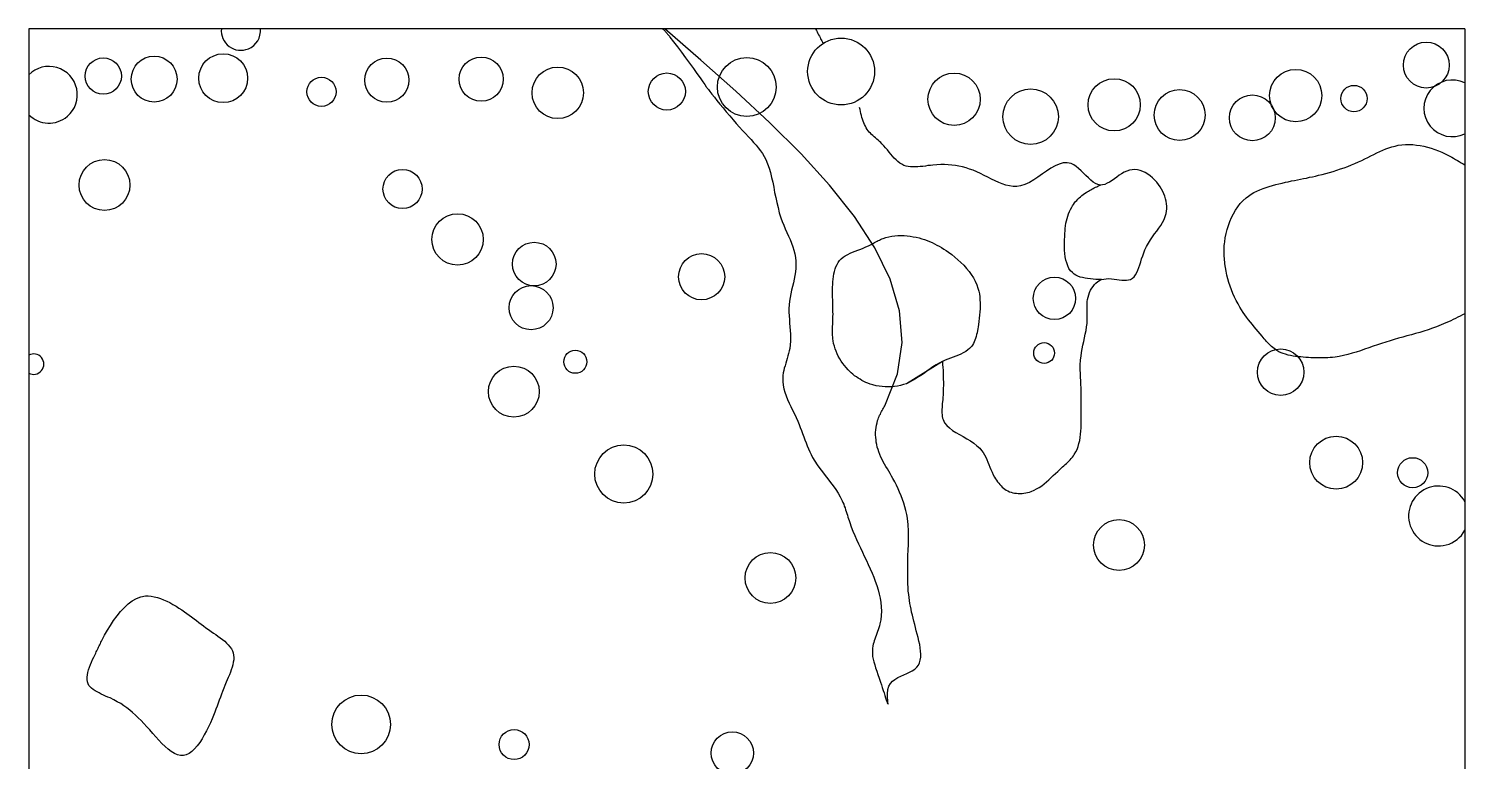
# Model space of a CAD drawing. Extents: x 6.066 to 7.049, y 8.53 to 9.514.
# Drawn here: x 6.066 to 7.049, y 9.013 to 9.514 of the extents above; entities that cross this region are included whole.
import ezdxf

# ---------------------------------------------------------------- set-up
doc = ezdxf.new("R2010")
doc.units = 0
for name, color, linetype in [('LAYER1', 7, 'CONTINUOUS'), ('LAYER10', 1, 'CONTINUOUS'), ('LAYER12', 5, 'CONTINUOUS')]:
    doc.layers.add(name, color=color, linetype=linetype)

msp = doc.modelspace()

# ---------------------------------------------------------------- linework, layer by layer
at = {"layer": 'LAYER1', "color": 7, "linetype": 'CONTINUOUS'}
for points in [[(6.5012, 9.514), (6.5011, 9.514), (6.501, 9.514), (6.5009, 9.514), (6.5008, 9.514), (6.5007, 9.514), (6.5006, 9.514), (6.5005, 9.514), (6.5004, 9.514), (6.5003, 9.514), (6.5002, 9.514), (6.5001, 9.514), (6.5001, 9.514), (6.4998, 9.514), (6.4996, 9.514), (6.4995, 9.514), (6.4994, 9.514), (6.4994, 9.514), (6.4994, 9.514), (6.4994, 9.514), (6.4995, 9.514), (6.4996, 9.514), (6.4998, 9.514), (6.4999, 9.514), (6.5001, 9.514)], [(6.5001, 9.514), (6.5001, 9.514), (6.5001, 9.514), (6.5001, 9.514), (6.5001, 9.514), (6.5001, 9.514), (6.5001, 9.514), (6.5001, 9.514), (6.5001, 9.514), (6.5001, 9.514), (6.5001, 9.514), (6.5001, 9.514), (6.5001, 9.514), (6.5001, 9.514), (6.5001, 9.514), (6.5001, 9.514), (6.5001, 9.514), (6.5001, 9.514), (6.5001, 9.514), (6.5001, 9.514), (6.5001, 9.514), (6.5001, 9.514), (6.5001, 9.514), (6.5001, 9.514), (6.5001, 9.514)], [(6.5001, 9.514), (6.5004, 9.5136), (6.5008, 9.5131), (6.5012, 9.5127), (6.5016, 9.5122), (6.5019, 9.5118), (6.5023, 9.5113), (6.5027, 9.5109), (6.5031, 9.5104), (6.5035, 9.5099), (6.5039, 9.5094), (6.5043, 9.5089), (6.5047, 9.5084), (6.5072, 9.5052), (6.5099, 9.5017), (6.5126, 9.498), (6.5154, 9.4942), (6.5182, 9.4905), (6.5208, 9.4868), (6.5232, 9.4834), (6.5254, 9.4804), (6.5272, 9.4778), (6.5286, 9.4758), (6.5295, 9.4744), (6.5299, 9.4739), (6.5299, 9.4738), (6.5299, 9.4738), (6.5299, 9.4738), (6.5299, 9.4738), (6.5299, 9.4739), (6.5299, 9.4739), (6.5299, 9.4739), (6.5299, 9.4739), (6.5299, 9.4739), (6.5299, 9.4739), (6.5299, 9.4739), (6.5299, 9.4739), (6.5303, 9.4734), (6.531, 9.4725), (6.5321, 9.4711), (6.5334, 9.4694), (6.5351, 9.4673), (6.5369, 9.465), (6.5389, 9.4625), (6.5411, 9.4599), (6.5433, 9.4572), (6.5456, 9.4544), (6.5479, 9.4518), (6.5501, 9.4492), (6.5523, 9.4468), (6.5544, 9.4445), (6.5565, 9.4423), (6.5584, 9.4402), (6.5603, 9.4382), (6.562, 9.4363), (6.5637, 9.4344), (6.5652, 9.4325), (6.5667, 9.4306), (6.568, 9.4286), (6.5692, 9.4266), (6.5703, 9.4245), (6.5715, 9.4217), (6.5726, 9.4187), (6.5735, 9.4156), (6.5743, 9.4123), (6.5751, 9.409), (6.5758, 9.4056), (6.5764, 9.4021), (6.5771, 9.3987), (6.5779, 9.3952), (6.5787, 9.3917), (6.5796, 9.3882), (6.5807, 9.3848), (6.5816, 9.3822), (6.5827, 9.3797), (6.5837, 9.3772), (6.5848, 9.3747), (6.5859, 9.3722), (6.587, 9.3698), (6.5879, 9.3673), (6.5888, 9.3649), (6.5896, 9.3625), (6.5903, 9.36), (6.5907, 9.3575), (6.591, 9.3551), (6.591, 9.3526), (6.5909, 9.3502), (6.5906, 9.3477), (6.5902, 9.3453), (6.5897, 9.3428), (6.5892, 9.3403), (6.5886, 9.3378), (6.588, 9.3353), (6.5875, 9.3327), (6.587, 9.3302), (6.5866, 9.3277), (6.5863, 9.3251), (6.5862, 9.3226), (6.5862, 9.3201), (6.5863, 9.3176), (6.5865, 9.3151), (6.5866, 9.3126), (6.5868, 9.3101), (6.587, 9.3076), (6.5872, 9.3051), (6.5872, 9.3027), (6.5872, 9.3002), (6.587, 9.2977), (6.5867, 9.2953), (6.5863, 9.2936), (6.5859, 9.2919), (6.5855, 9.2902), (6.585, 9.2885), (6.5845, 9.2869), (6.584, 9.2852), (6.5835, 9.2835), (6.583, 9.2819), (6.5826, 9.2802), (6.5823, 9.2786), (6.582, 9.2769), (6.5819, 9.2753), (6.5819, 9.2728), (6.5822, 9.2703), (6.5827, 9.2678), (6.5834, 9.2653), (6.5842, 9.2629), (6.5852, 9.2604), (6.5863, 9.2579), (6.5875, 9.2555), (6.5887, 9.253), (6.5899, 9.2505), (6.5911, 9.248), (6.5922, 9.2455), (6.5931, 9.2434), (6.5939, 9.2413), (6.5948, 9.2392), (6.5955, 9.2371), (6.5963, 9.2349), (6.5971, 9.2329), (6.5979, 9.2308), (6.5987, 9.2287), (6.5995, 9.2267), (6.6004, 9.2247), (6.6014, 9.2227), (6.6024, 9.2208), (6.6039, 9.2182), (6.6056, 9.2157), (6.6073, 9.2133), (6.6091, 9.2109), (6.611, 9.2085), (6.6129, 9.2061), (6.6147, 9.2037), (6.6165, 9.2013), (6.6182, 9.1989), (6.6198, 9.1964), (6.6213, 9.1938), (6.6227, 9.1911), (6.6232, 9.1899), (6.6237, 9.1887), (6.6241, 9.1875), (6.6246, 9.1863), (6.625, 9.185), (6.6254, 9.1838), (6.6258, 9.1825), (6.6262, 9.1812), (6.6266, 9.18), (6.627, 9.1787), (6.6274, 9.1775), (6.6278, 9.1762), (6.6289, 9.1733), (6.63, 9.1703), (6.6312, 9.1674), (6.6325, 9.1646), (6.6338, 9.1617), (6.6351, 9.1589), (6.6365, 9.156), (6.6378, 9.1532), (6.6392, 9.1503), (6.6405, 9.1474), (6.6418, 9.1445), (6.6431, 9.1416), (6.6443, 9.1388), (6.6453, 9.136), (6.6463, 9.1331), (6.6472, 9.1302), (6.648, 9.1273), (6.6486, 9.1244), (6.6491, 9.1215), (6.6494, 9.1185), (6.6495, 9.1156), (6.6494, 9.1126), (6.6491, 9.1097), (6.6485, 9.1068), (6.6481, 9.1055), (6.6477, 9.1042), (6.6473, 9.1029), (6.6469, 9.1016), (6.6464, 9.1003), (6.6459, 9.099), (6.6455, 9.0978), (6.645, 9.0965), (6.6446, 9.0953), (6.6443, 9.0941), (6.6439, 9.0929), (6.6437, 9.0918), (6.6434, 9.09), (6.6433, 9.0882), (6.6433, 9.0864), (6.6435, 9.0846), (6.6439, 9.0828), (6.6443, 9.0809), (6.6449, 9.0789), (6.6455, 9.0768), (6.6463, 9.0746), (6.6471, 9.0723), (6.648, 9.0697), (6.6489, 9.0669), (6.6495, 9.0651), (6.6501, 9.0633), (6.6507, 9.0614), (6.6513, 9.0596), (6.6518, 9.0579), (6.6523, 9.0563), (6.6528, 9.0549), (6.6532, 9.0537), (6.6535, 9.0528), (6.6538, 9.0522), (6.654, 9.0519), (6.6541, 9.0521), (6.6541, 9.0524), (6.654, 9.0529), (6.654, 9.0535), (6.6539, 9.0542), (6.6538, 9.0551), (6.6537, 9.056), (6.6537, 9.057), (6.6537, 9.058), (6.6537, 9.059), (6.6537, 9.06), (6.6538, 9.0611), (6.654, 9.062), (6.6547, 9.0642), (6.6557, 9.066), (6.6572, 9.0676), (6.6588, 9.0689), (6.6607, 9.0701), (6.6627, 9.0711), (6.6648, 9.072), (6.6668, 9.0729), (6.6688, 9.0739), (6.6706, 9.0748), (6.6723, 9.0759), (6.6737, 9.0772), (6.6748, 9.0786), (6.6756, 9.0803), (6.6761, 9.0821), (6.6764, 9.084), (6.6764, 9.0861), (6.6763, 9.0883), (6.6761, 9.0905), (6.6757, 9.0928), (6.6752, 9.0951), (6.6746, 9.0975), (6.674, 9.0998), (6.6734, 9.1021), (6.6728, 9.1043), (6.6723, 9.1065), (6.6717, 9.1087), (6.6712, 9.1108), (6.6707, 9.1128), (6.6702, 9.1149), (6.6698, 9.1169), (6.6694, 9.1189), (6.669, 9.1209), (6.6687, 9.1229), (6.6684, 9.1249), (6.6682, 9.1269), (6.6679, 9.1293), (6.6678, 9.1317), (6.6676, 9.1342), (6.6675, 9.1366), (6.6675, 9.1391), (6.6675, 9.1416), (6.6675, 9.1441), (6.6675, 9.1467), (6.6676, 9.1492), (6.6677, 9.1517), (6.6677, 9.1542), (6.6678, 9.1568), (6.6679, 9.1584), (6.668, 9.1601), (6.668, 9.1618), (6.6681, 9.1635), (6.6681, 9.1651), (6.6681, 9.1668), (6.6681, 9.1684), (6.6681, 9.1701), (6.668, 9.1717), (6.6679, 9.1734)], [(6.5001, 9.514), (6.5001, 9.514), (6.5001, 9.514), (6.5001, 9.514), (6.5001, 9.514), (6.5001, 9.514), (6.5001, 9.514), (6.5001, 9.514), (6.5001, 9.514), (6.5001, 9.514), (6.5001, 9.514), (6.5001, 9.514), (6.5001, 9.514), (6.5001, 9.514), (6.5001, 9.514), (6.5001, 9.514), (6.5001, 9.514), (6.5001, 9.514), (6.5001, 9.514), (6.5001, 9.514), (6.5001, 9.514), (6.5001, 9.514), (6.5001, 9.514), (6.5001, 9.514), (6.5001, 9.514)], [(6.6679, 9.1734), (6.6678, 9.175), (6.6676, 9.1767), (6.6673, 9.1793), (6.6668, 9.1818), (6.6662, 9.1844), (6.6656, 9.1869), (6.6648, 9.1895), (6.664, 9.192), (6.663, 9.1944), (6.662, 9.1969), (6.661, 9.1993), (6.6598, 9.2017), (6.6586, 9.2041), (6.6573, 9.2064), (6.6564, 9.208), (6.6555, 9.2097), (6.6545, 9.2113), (6.6536, 9.2129), (6.6526, 9.2145), (6.6517, 9.2161), (6.6508, 9.2177), (6.65, 9.2194), (6.6492, 9.221), (6.6484, 9.2227), (6.6478, 9.2245), (6.6472, 9.2262), (6.6467, 9.2278), (6.6463, 9.2295), (6.646, 9.2311), (6.6458, 9.2328), (6.6456, 9.2345), (6.6455, 9.2362), (6.6455, 9.2379), (6.6456, 9.2396), (6.6458, 9.2413), (6.6461, 9.2429), (6.6465, 9.2445), (6.6469, 9.2461), (6.6473, 9.247), (6.6476, 9.2479), (6.648, 9.2487), (6.6483, 9.2496), (6.6488, 9.2504), (6.6492, 9.2512), (6.6496, 9.2521), (6.65, 9.2529), (6.6505, 9.2537), (6.6509, 9.2545), (6.6514, 9.2553), (6.6518, 9.2561), (6.6606, 9.2779), (6.6638, 9.2995), (6.6619, 9.3211), (6.6555, 9.3427), (6.6451, 9.3642), (6.6311, 9.3856), (6.614, 9.4071), (6.5945, 9.4285), (6.5729, 9.4499), (6.5499, 9.4713), (6.5258, 9.4926), (6.5012, 9.514)], [(6.6044, 9.514), (6.6044, 9.514), (6.6044, 9.514), (6.6044, 9.514), (6.6044, 9.514), (6.6044, 9.514), (6.6044, 9.514), (6.6044, 9.514), (6.6044, 9.514), (6.6044, 9.514), (6.6044, 9.514), (6.6044, 9.514), (6.6044, 9.514), (6.6044, 9.514), (6.6044, 9.514), (6.6044, 9.514), (6.6044, 9.514), (6.6044, 9.514), (6.6044, 9.514), (6.6044, 9.514), (6.6044, 9.514), (6.6044, 9.514), (6.6044, 9.514), (6.6044, 9.514), (6.6044, 9.514)], [(6.6044, 9.514), (6.6044, 9.514), (6.6044, 9.514), (6.6044, 9.514), (6.6044, 9.514), (6.6044, 9.514), (6.6044, 9.514), (6.6044, 9.514), (6.6044, 9.514), (6.6044, 9.514), (6.6044, 9.514), (6.6044, 9.514), (6.6044, 9.514), (6.6044, 9.514), (6.6044, 9.514), (6.6044, 9.514), (6.6044, 9.514), (6.6044, 9.514), (6.6044, 9.514), (6.6044, 9.514), (6.6044, 9.514), (6.6044, 9.514), (6.6044, 9.514), (6.6044, 9.514), (6.6044, 9.514)], [(6.6044, 9.514), (6.605, 9.5129), (6.6055, 9.5119), (6.606, 9.5109), (6.6065, 9.5099), (6.607, 9.5089), (6.6075, 9.5081), (6.6079, 9.5072), (6.6083, 9.5065), (6.6086, 9.5059), (6.6089, 9.5053), (6.6091, 9.5049), (6.6093, 9.5046), (6.6093, 9.5045), (6.6093, 9.5044), (6.6094, 9.5044), (6.6094, 9.5044), (6.6094, 9.5044), (6.6094, 9.5044), (6.6094, 9.5044), (6.6093, 9.5044), (6.6093, 9.5045), (6.6093, 9.5045), (6.6093, 9.5045), (6.6093, 9.5046)], [(6.6679, 9.4197), (6.6664, 9.4201), (6.6649, 9.4206), (6.6635, 9.4213), (6.6621, 9.4222), (6.6608, 9.4232), (6.6595, 9.4243), (6.6583, 9.4256), (6.6571, 9.4269), (6.6559, 9.4283), (6.6548, 9.4297), (6.6536, 9.4312), (6.6524, 9.4326), (6.6511, 9.434), (6.6498, 9.4354), (6.649, 9.4362), (6.6481, 9.437), (6.6472, 9.4378), (6.6463, 9.4386), (6.6454, 9.4394), (6.6445, 9.4402), (6.6436, 9.441), (6.6428, 9.4418), (6.642, 9.4426), (6.6412, 9.4434), (6.6405, 9.4443), (6.6398, 9.4452), (6.6391, 9.4462), (6.6385, 9.4473), (6.6379, 9.4485), (6.6374, 9.4497), (6.6369, 9.4509), (6.6365, 9.4522), (6.6362, 9.4534), (6.6358, 9.4547), (6.6355, 9.456), (6.6352, 9.4574), (6.6349, 9.4587), (6.6346, 9.4601)], [(6.6913, 9.2865), (6.6914, 9.2844), (6.6916, 9.2824), (6.6917, 9.2804), (6.6918, 9.2784), (6.6919, 9.2763), (6.6919, 9.2743), (6.692, 9.2722), (6.692, 9.2701), (6.6919, 9.268), (6.6919, 9.2659), (6.6917, 9.2638), (6.6916, 9.2616), (6.6915, 9.2603), (6.6913, 9.2589), (6.6912, 9.2576), (6.6911, 9.2563), (6.691, 9.255), (6.6909, 9.2537), (6.6909, 9.2524), (6.6909, 9.2512), (6.691, 9.25), (6.6912, 9.2488), (6.6914, 9.2477), (6.6917, 9.2466), (6.6928, 9.2445), (6.6943, 9.2426), (6.6961, 9.2409), (6.6981, 9.2393), (6.7004, 9.2378), (6.7029, 9.2364), (6.7054, 9.235), (6.7079, 9.2335), (6.7104, 9.2321), (6.7127, 9.2305), (6.7149, 9.2288), (6.7169, 9.227), (6.718, 9.2256), (6.7191, 9.2241), (6.72, 9.2226), (6.7209, 9.221), (6.7217, 9.2193), (6.7224, 9.2176), (6.7231, 9.2159), (6.7238, 9.2141), (6.7245, 9.2124), (6.7253, 9.2106), (6.7261, 9.2089), (6.727, 9.2072), (6.7277, 9.2062), (6.7283, 9.2051), (6.729, 9.2041), (6.7298, 9.2032), (6.7305, 9.2022), (6.7314, 9.2014), (6.7322, 9.2005), (6.7331, 9.1998), (6.734, 9.1991), (6.735, 9.1984), (6.736, 9.1978), (6.7371, 9.1973), (6.7383, 9.1969), (6.7395, 9.1966), (6.7407, 9.1963), (6.7419, 9.1962), (6.7432, 9.1961), (6.7445, 9.1961), (6.7458, 9.1961), (6.7471, 9.1963), (6.7483, 9.1965), (6.7496, 9.1968), (6.7508, 9.1971), (6.752, 9.1975), (6.754, 9.1983), (6.7558, 9.1992), (6.7576, 9.2003), (6.7593, 9.2014), (6.7609, 9.2027), (6.7625, 9.204), (6.7641, 9.2054), (6.7656, 9.2068), (6.7672, 9.2083), (6.7687, 9.2097), (6.7702, 9.2112), (6.7718, 9.2127), (6.7727, 9.2135), (6.7736, 9.2143), (6.7745, 9.2151), (6.7754, 9.2159), (6.7762, 9.2167), (6.7771, 9.2175), (6.7779, 9.2183), (6.7788, 9.2192), (6.7795, 9.22), (6.7803, 9.2209), (6.781, 9.2218), (6.7816, 9.2227), (6.7826, 9.2245), (6.7835, 9.2263), (6.7842, 9.2283), (6.7848, 9.2303), (6.7853, 9.2324), (6.7856, 9.2345), (6.7859, 9.2366), (6.7861, 9.2388), (6.7862, 9.241), (6.7863, 9.2433), (6.7863, 9.2455), (6.7863, 9.2477), (6.7863, 9.2498), (6.7864, 9.2519), (6.7864, 9.254), (6.7864, 9.2561), (6.7864, 9.2582), (6.7864, 9.2603), (6.7863, 9.2623), (6.7863, 9.2644), (6.7863, 9.2664), (6.7862, 9.2685), (6.7861, 9.2705), (6.7861, 9.2726), (6.786, 9.2738), (6.7859, 9.275), (6.7859, 9.2763), (6.7858, 9.2775), (6.7858, 9.2788), (6.7857, 9.28), (6.7857, 9.2813), (6.7857, 9.2825), (6.7857, 9.2838), (6.7857, 9.285), (6.7858, 9.2863), (6.7859, 9.2875), (6.7862, 9.29), (6.7865, 9.2925), (6.787, 9.295), (6.7875, 9.2975), (6.788, 9.3), (6.7886, 9.3025), (6.7891, 9.305), (6.7896, 9.3075), (6.79, 9.31), (6.7903, 9.3125), (6.7905, 9.315), (6.7905, 9.3174), (6.7905, 9.3182), (6.7905, 9.3191), (6.7904, 9.3199), (6.7904, 9.3207), (6.7904, 9.3215), (6.7903, 9.3223), (6.7903, 9.3232), (6.7903, 9.324), (6.7903, 9.3248), (6.7903, 9.3257), (6.7903, 9.3265), (6.7904, 9.3274), (6.7907, 9.3289), (6.791, 9.3305), (6.7915, 9.3321), (6.792, 9.3336), (6.7927, 9.3351), (6.7935, 9.3365), (6.7944, 9.3378), (6.7954, 9.339), (6.7964, 9.3401), (6.7976, 9.3411), (6.7989, 9.3418), (6.8002, 9.3424), (6.8018, 9.3428), (6.8035, 9.343), (6.8052, 9.3431), (6.807, 9.343), (6.8088, 9.3428), (6.8106, 9.3425), (6.8124, 9.3423), (6.8141, 9.3421), (6.8158, 9.342), (6.8174, 9.342), (6.8188, 9.3422), (6.8201, 9.3426), (6.8214, 9.3434), (6.8226, 9.3444), (6.8235, 9.3457), (6.8244, 9.3472), (6.8252, 9.3488), (6.8258, 9.3506), (6.8265, 9.3526), (6.8271, 9.3546), (6.8277, 9.3566), (6.8284, 9.3587), (6.8291, 9.3607), (6.8299, 9.3627), (6.831, 9.3651), (6.8323, 9.3674), (6.8337, 9.3696), (6.8352, 9.3717), (6.8366, 9.3737), (6.8381, 9.3756), (6.8395, 9.3776), (6.8408, 9.3795), (6.842, 9.3815), (6.8431, 9.3835), (6.8439, 9.3856), (6.8445, 9.3877), (6.8448, 9.3893), (6.8449, 9.3909), (6.8449, 9.3926), (6.8448, 9.3943), (6.8445, 9.396), (6.8441, 9.3977), (6.8436, 9.3994), (6.843, 9.4011), (6.8422, 9.4028), (6.8414, 9.4044), (6.8404, 9.406), (6.8393, 9.4076), (6.838, 9.4092), (6.8366, 9.4107), (6.8351, 9.4121), (6.8336, 9.4134), (6.8319, 9.4146), (6.8302, 9.4156), (6.8284, 9.4164), (6.8266, 9.4171), (6.8248, 9.4175), (6.8229, 9.4177), (6.8211, 9.4176), (6.8193, 9.4173), (6.8175, 9.4167), (6.8158, 9.4159), (6.814, 9.4149), (6.8123, 9.4138), (6.8106, 9.4126), (6.809, 9.4114), (6.8074, 9.4102), (6.8057, 9.4092), (6.8042, 9.4083), (6.8026, 9.4076), (6.801, 9.4072), (6.7995, 9.4071), (6.7978, 9.4074), (6.7961, 9.4082), (6.7945, 9.4092), (6.7928, 9.4105), (6.7912, 9.412), (6.7895, 9.4136), (6.7879, 9.4153), (6.7862, 9.4169), (6.7845, 9.4185), (6.7829, 9.4198), (6.7812, 9.421), (6.7794, 9.4218), (6.7768, 9.4224), (6.774, 9.4223), (6.7712, 9.4215), (6.7684, 9.4203), (6.7655, 9.4186), (6.7626, 9.4167), (6.7597, 9.4147), (6.7567, 9.4126), (6.7538, 9.4106), (6.7508, 9.4089), (6.7478, 9.4075), (6.7448, 9.4065), (6.7423, 9.4062), (6.7398, 9.4062), (6.7373, 9.4065), (6.7348, 9.407), (6.7323, 9.4079), (6.7298, 9.4088), (6.7273, 9.41), (6.7248, 9.4112), (6.7223, 9.4125), (6.7198, 9.4137), (6.7173, 9.415), (6.7148, 9.4161), (6.7124, 9.4172), (6.7099, 9.418), (6.7075, 9.4188), (6.7051, 9.4195), (6.7026, 9.42), (6.7002, 9.4205), (6.6977, 9.4208), (6.6952, 9.421), (6.6926, 9.4211), (6.6901, 9.4211), (6.6875, 9.421), (6.6848, 9.4208), (6.6831, 9.4206), (6.6813, 9.4204), (6.6796, 9.4201), (6.6778, 9.4199), (6.6761, 9.4197), (6.6744, 9.4196), (6.6727, 9.4195), (6.671, 9.4195), (6.6694, 9.4195), (6.6679, 9.4197)], [(6.8002, 9.3424), (6.7983, 9.3425), (6.7963, 9.3426), (6.7944, 9.3427), (6.7926, 9.3429), (6.7907, 9.3431), (6.789, 9.3434), (6.7873, 9.3438), (6.7857, 9.3442), (6.7841, 9.3448), (6.7827, 9.3455), (6.7814, 9.3462), (6.7803, 9.3472), (6.779, 9.3485), (6.7779, 9.3501), (6.7771, 9.3518), (6.7764, 9.3538), (6.7758, 9.3558), (6.7754, 9.358), (6.7751, 9.3602), (6.7749, 9.3625), (6.7748, 9.3649), (6.7748, 9.3673), (6.7749, 9.3697), (6.775, 9.372), (6.7751, 9.3739), (6.7753, 9.3757), (6.7754, 9.3775), (6.7756, 9.3793), (6.7759, 9.381), (6.7762, 9.3827), (6.7766, 9.3843), (6.7771, 9.3859), (6.7776, 9.3875), (6.7782, 9.389), (6.7789, 9.3905), (6.7798, 9.392), (6.7804, 9.393), (6.781, 9.3939), (6.7817, 9.3949), (6.7825, 9.3958), (6.7833, 9.3966), (6.7841, 9.3975), (6.7849, 9.3983), (6.7858, 9.3991), (6.7867, 9.3999), (6.7877, 9.4007), (6.7886, 9.4014), (6.7896, 9.402), (6.7904, 9.4025), (6.7912, 9.403), (6.792, 9.4035), (6.7928, 9.4039), (6.7936, 9.4044), (6.7945, 9.4048), (6.7953, 9.4052), (6.7961, 9.4056), (6.797, 9.406), (6.7978, 9.4064), (6.7987, 9.4068), (6.7995, 9.4071)], [(6.6913, 9.2865), (6.6666, 9.2712)], [(6.1455, 9.1261), (6.1475, 9.1261), (6.1495, 9.1259), (6.1516, 9.1255), (6.1537, 9.125), (6.1559, 9.1243), (6.158, 9.1234), (6.1602, 9.1224), (6.1623, 9.1214), (6.1644, 9.1202), (6.1665, 9.119), (6.1685, 9.1177), (6.1705, 9.1164), (6.1722, 9.1152), (6.1739, 9.114), (6.1756, 9.1128), (6.1772, 9.1116), (6.1789, 9.1104), (6.1805, 9.1092), (6.1821, 9.1079), (6.1837, 9.1067), (6.1854, 9.1055), (6.187, 9.1042), (6.1888, 9.103), (6.1905, 9.1017), (6.1921, 9.1006), (6.1937, 9.0996), (6.1952, 9.0985), (6.1968, 9.0973), (6.1983, 9.0962), (6.1998, 9.095), (6.2011, 9.0938), (6.2023, 9.0925), (6.2034, 9.0912), (6.2044, 9.0899), (6.2051, 9.0884), (6.2056, 9.087), (6.2059, 9.0855), (6.206, 9.0839), (6.206, 9.0823), (6.2057, 9.0806), (6.2054, 9.0789), (6.2049, 9.0772), (6.2043, 9.0755), (6.2037, 9.0738), (6.203, 9.0721), (6.2023, 9.0703), (6.2016, 9.0686), (6.2009, 9.067), (6.2, 9.0648), (6.1992, 9.0628), (6.1984, 9.0607), (6.1976, 9.0587), (6.1969, 9.0567), (6.1961, 9.0546), (6.1954, 9.0526), (6.1946, 9.0506), (6.1938, 9.0485), (6.193, 9.0464), (6.1921, 9.0442), (6.1912, 9.042), (6.19, 9.0392), (6.1887, 9.0364), (6.1873, 9.0336), (6.1858, 9.0309), (6.1843, 9.0282), (6.1827, 9.0257), (6.181, 9.0234), (6.1792, 9.0214), (6.1774, 9.0196), (6.1755, 9.0183), (6.1735, 9.0173), (6.1716, 9.0169), (6.1695, 9.0169), (6.1675, 9.0174), (6.1654, 9.0183), (6.1632, 9.0196), (6.1611, 9.0212), (6.159, 9.0231), (6.1568, 9.0251), (6.1547, 9.0273), (6.1526, 9.0296), (6.1505, 9.0319), (6.1485, 9.0343), (6.1465, 9.0365), (6.1445, 9.0387), (6.1426, 9.0407), (6.1406, 9.0426), (6.1387, 9.0444), (6.1368, 9.0462), (6.1348, 9.0478), (6.1328, 9.0494), (6.1307, 9.0508), (6.1286, 9.0523), (6.1263, 9.0536), (6.1239, 9.0549), (6.1213, 9.0562), (6.1198, 9.0568), (6.1183, 9.0575), (6.1168, 9.0582), (6.1153, 9.0589), (6.1138, 9.0596), (6.1124, 9.0604), (6.1111, 9.0611), (6.1098, 9.062), (6.1087, 9.0629), (6.1077, 9.0638), (6.1069, 9.0648), (6.1063, 9.0659), (6.1058, 9.0673), (6.1056, 9.0688), (6.1056, 9.0704), (6.1058, 9.072), (6.1061, 9.0737), (6.1066, 9.0754), (6.1072, 9.0772), (6.1079, 9.079), (6.1086, 9.0808), (6.1094, 9.0825), (6.1103, 9.0842), (6.1111, 9.0859), (6.1115, 9.0868), (6.1119, 9.0877), (6.1123, 9.0885), (6.1127, 9.0893), (6.1131, 9.0902), (6.1135, 9.091), (6.1139, 9.0918), (6.1143, 9.0926), (6.1147, 9.0934), (6.1151, 9.0943), (6.1155, 9.0951), (6.1159, 9.0959), (6.1176, 9.0991), (6.1195, 9.1025), (6.1216, 9.1058), (6.1237, 9.1091), (6.1261, 9.1123), (6.1285, 9.1153), (6.1311, 9.1181), (6.1338, 9.1205), (6.1365, 9.1226), (6.1394, 9.1243), (6.1424, 9.1255), (6.1455, 9.1261)]]:
    msp.add_lwpolyline(points, dxfattribs=at)
for centre, radius in [((6.6219, 9.4848), 0.0229), ((7.0226, 9.4892), 0.0157), ((6.1167, 9.4817), 0.0124), ((6.1515, 9.4796), 0.0157), ((6.1988, 9.4802), 0.0167), ((6.3108, 9.4789), 0.0151), ((6.3755, 9.4796), 0.0151), ((6.5573, 9.4742), 0.0201), ((6.4279, 9.4702), 0.0176), ((6.5026, 9.4711), 0.0127), ((6.6993, 9.4658), 0.0179), ((6.9332, 9.4683), 0.0179), ((6.2661, 9.4709), 0.01), ((6.7517, 9.4539), 0.019), ((6.8089, 9.462), 0.0179), ((6.9731, 9.4663), 0.009), ((6.8537, 9.455), 0.0174), ((6.9035, 9.4531), 0.0157), ((6.1175, 9.4071), 0.0174), ((6.3216, 9.4044), 0.0134), ((6.3593, 9.3699), 0.0176), ((6.4118, 9.3531), 0.0149), ((6.5264, 9.3444), 0.0158), ((6.4096, 9.3232), 0.0151), ((6.768, 9.3296), 0.0145), ((6.7609, 9.2922), 0.0071), ((6.4399, 9.2862), 0.0079), ((6.9229, 9.2791), 0.0159), ((6.3978, 9.2658), 0.0174), ((6.4731, 9.2094), 0.0199), ((6.9609, 9.2172), 0.0181), ((7.0133, 9.2103), 0.0103), ((6.8122, 9.1608), 0.0174), ((6.5735, 9.1383), 0.0174), ((6.2933, 9.0381), 0.0201), ((6.398, 9.0243), 0.0103), ((6.5474, 9.0185), 0.0145)]:
    msp.add_circle(centre, radius, dxfattribs=at)
for centre, radius, start, end in [((6.2109, 9.5127), 0.0134, 174.2172, -67.5664), ((6.2109, 9.5127), 0.0134, -67.5664, 5.7828), ((6.0795, 9.4689), 0.0194, -49.5693, 135.2534), ((7.0404, 9.4596), 0.0194, 63.5356, -63.5356), ((6.0795, 9.4689), 0.0194, -135.2534, -49.5696), ((6.069, 9.2846), 0.007, -118.7517, 118.738), ((7.031, 9.1807), 0.0205, 28.5329, -75.3116), ((7.031, 9.1807), 0.0205, -75.3109, -28.5312)]:
    msp.add_arc(centre, radius, start, end, dxfattribs=at)
at = {"layer": 'LAYER10', "color": 1, "linetype": 'CONTINUOUS'}
for points in [[(6.9102, 9.3038), (6.9088, 9.3054), (6.9075, 9.307), (6.9061, 9.3085), (6.9048, 9.3101), (6.9035, 9.3117), (6.9022, 9.3134), (6.9009, 9.315), (6.8996, 9.3167), (6.8984, 9.3183), (6.8972, 9.32), (6.8961, 9.3218), (6.895, 9.3235), (6.8937, 9.3258), (6.8925, 9.3282), (6.8913, 9.3305), (6.8902, 9.333), (6.8892, 9.3354), (6.8883, 9.3379), (6.8875, 9.3404), (6.8868, 9.343), (6.8861, 9.3455), (6.8856, 9.3481), (6.8851, 9.3507), (6.8847, 9.3533), (6.8846, 9.3545), (6.8845, 9.3558), (6.8844, 9.357), (6.8843, 9.3583), (6.8842, 9.3595), (6.8842, 9.3607), (6.8842, 9.362), (6.8842, 9.3632), (6.8843, 9.3645), (6.8843, 9.3657), (6.8844, 9.367), (6.8846, 9.3682), (6.885, 9.3711), (6.8855, 9.3739), (6.8862, 9.3767), (6.8871, 9.3795), (6.888, 9.3822), (6.8892, 9.3849), (6.8905, 9.3874), (6.8919, 9.3899), (6.8935, 9.3922), (6.8952, 9.3944), (6.8971, 9.3964), (6.8992, 9.3983), (6.9009, 9.3996), (6.9027, 9.4008), (6.9046, 9.402), (6.9066, 9.403), (6.9087, 9.4039), (6.9108, 9.4047), (6.9129, 9.4055), (6.9151, 9.4062), (6.9173, 9.4069), (6.9195, 9.4074), (6.9217, 9.408), (6.9239, 9.4085), (6.9261, 9.409), (6.9281, 9.4094), (6.9302, 9.4099), (6.9323, 9.4103), (6.9344, 9.4107), (6.9365, 9.4111), (6.9385, 9.4115), (6.9406, 9.4119), (6.9426, 9.4124), (6.9447, 9.4128), (6.9467, 9.4133), (6.9488, 9.4138), (6.9513, 9.4144), (6.9538, 9.415), (6.9563, 9.4157), (6.9589, 9.4165), (6.9614, 9.4173), (6.9638, 9.4181), (6.9663, 9.419), (6.9688, 9.4199), (6.9713, 9.4209), (6.9737, 9.4219), (6.9761, 9.4229), (6.9785, 9.424), (6.9806, 9.425), (6.9826, 9.426), (6.9846, 9.4271), (6.9867, 9.4281), (6.9887, 9.4291), (6.9907, 9.43), (6.9928, 9.4309), (6.9949, 9.4318), (6.9969, 9.4326), (6.999, 9.4332), (7.0012, 9.4338), (7.0033, 9.4343), (7.0058, 9.4346), (7.0083, 9.4348), (7.0108, 9.4349), (7.0133, 9.4348), (7.0159, 9.4345), (7.0184, 9.4342), (7.021, 9.4337), (7.0235, 9.4331), (7.026, 9.4323), (7.0284, 9.4315), (7.0309, 9.4306), (7.0332, 9.4296), (7.0346, 9.429), (7.036, 9.4283), (7.0373, 9.4276), (7.0387, 9.4269), (7.04, 9.4262), (7.0413, 9.4255), (7.0426, 9.4247), (7.0439, 9.424), (7.0452, 9.4232), (7.0465, 9.4224), (7.0478, 9.4216), (7.049, 9.4209)], [(6.6506, 9.3706), (6.6525, 9.3713), (6.6545, 9.3718), (6.6566, 9.3722), (6.6587, 9.3724), (6.6608, 9.3726), (6.6629, 9.3726), (6.665, 9.3726), (6.6671, 9.3724), (6.6692, 9.3722), (6.6713, 9.3718), (6.6734, 9.3714), (6.6754, 9.3709), (6.6772, 9.3704), (6.679, 9.3698), (6.6808, 9.3692), (6.6825, 9.3685), (6.6842, 9.3678), (6.6858, 9.367), (6.6875, 9.3661), (6.6891, 9.3652), (6.6907, 9.3643), (6.6923, 9.3633), (6.6939, 9.3623), (6.6955, 9.3612), (6.6977, 9.3596), (6.6998, 9.3578), (6.7019, 9.356), (6.704, 9.3541), (6.7059, 9.3522), (6.7078, 9.3501), (6.7095, 9.348), (6.711, 9.3459), (6.7125, 9.3436), (6.7137, 9.3413), (6.7148, 9.3389), (6.7156, 9.3365), (6.7162, 9.3346), (6.7166, 9.3326), (6.7169, 9.3306), (6.717, 9.3286), (6.7171, 9.3265), (6.7171, 9.3245), (6.7171, 9.3224), (6.7169, 9.3203), (6.7167, 9.3181), (6.7165, 9.316), (6.7162, 9.3138), (6.7159, 9.3116), (6.7157, 9.3102), (6.7155, 9.3088), (6.7153, 9.3075), (6.715, 9.3061), (6.7147, 9.3048), (6.7144, 9.3034), (6.714, 9.3022), (6.7135, 9.301), (6.713, 9.2998), (6.7125, 9.2987), (6.7118, 9.2976), (6.7111, 9.2966), (6.7099, 9.2954), (6.7086, 9.2943), (6.7072, 9.2933), (6.7056, 9.2924), (6.704, 9.2915), (6.7022, 9.2908), (6.7004, 9.2901), (6.6986, 9.2894), (6.6968, 9.2887), (6.6949, 9.288), (6.6931, 9.2873), (6.6913, 9.2865), (6.6891, 9.2853), (6.6869, 9.2841), (6.6848, 9.2827), (6.6828, 9.2814), (6.6808, 9.2799), (6.6789, 9.2785), (6.6769, 9.2771), (6.6749, 9.2758), (6.6729, 9.2745), (6.6709, 9.2733), (6.6688, 9.2722), (6.6666, 9.2712), (6.6646, 9.2706), (6.6626, 9.27), (6.6606, 9.2696), (6.6585, 9.2693), (6.6564, 9.2691), (6.6543, 9.269), (6.6521, 9.269), (6.65, 9.2692), (6.6479, 9.2695), (6.6458, 9.2698), (6.6437, 9.2704), (6.6417, 9.271), (6.6403, 9.2715), (6.6389, 9.2721), (6.6375, 9.2727), (6.6362, 9.2734), (6.6349, 9.2742), (6.6336, 9.275), (6.6324, 9.2758), (6.6311, 9.2767), (6.63, 9.2777), (6.6288, 9.2786), (6.6277, 9.2797), (6.6267, 9.2808), (6.6254, 9.2822), (6.6242, 9.2836), (6.623, 9.2851), (6.6219, 9.2867), (6.621, 9.2883), (6.62, 9.29), (6.6192, 9.2917), (6.6185, 9.2934), (6.6178, 9.2951), (6.6173, 9.2969), (6.6168, 9.2987), (6.6165, 9.3006), (6.6163, 9.3018), (6.6162, 9.303), (6.6161, 9.3043), (6.6161, 9.3055), (6.6161, 9.3068), (6.6161, 9.308), (6.6161, 9.3093), (6.6161, 9.3105), (6.6162, 9.3118), (6.6162, 9.313), (6.6163, 9.3143), (6.6163, 9.3155), (6.6163, 9.3171), (6.6164, 9.3188), (6.6163, 9.3204), (6.6163, 9.322), (6.6163, 9.3237), (6.6162, 9.3253), (6.6162, 9.3269), (6.6162, 9.3286), (6.6161, 9.3303), (6.6161, 9.332), (6.6161, 9.3337), (6.6161, 9.3354), (6.6161, 9.3372), (6.6162, 9.3391), (6.6163, 9.3409), (6.6165, 9.3427), (6.6167, 9.3445), (6.617, 9.3463), (6.6174, 9.348), (6.6178, 9.3497), (6.6184, 9.3512), (6.6191, 9.3527), (6.6199, 9.3541), (6.6209, 9.3554), (6.622, 9.3566), (6.6234, 9.3577), (6.6248, 9.3587), (6.6264, 9.3596), (6.6281, 9.3604), (6.6298, 9.3612), (6.6316, 9.3619), (6.6334, 9.3626), (6.6353, 9.3633), (6.6371, 9.364), (6.6389, 9.3648), (6.6407, 9.3656), (6.6415, 9.366), (6.6424, 9.3664), (6.6432, 9.3669), (6.644, 9.3673), (6.6448, 9.3678), (6.6457, 9.3682), (6.6465, 9.3687), (6.6473, 9.3691), (6.6481, 9.3695), (6.6489, 9.3699), (6.6497, 9.3703), (6.6506, 9.3706)], [(7.049, 9.3191), (7.0474, 9.3183), (7.0458, 9.3175), (7.0442, 9.3167), (7.0426, 9.3159), (7.041, 9.3151), (7.0394, 9.3143), (7.0378, 9.3136), (7.0361, 9.3128), (7.0345, 9.3121), (7.0329, 9.3114), (7.0312, 9.3107), (7.0296, 9.3101), (7.0268, 9.3091), (7.0239, 9.3081), (7.021, 9.3072), (7.0182, 9.3063), (7.0153, 9.3055), (7.0124, 9.3047), (7.0094, 9.3039), (7.0065, 9.3031), (7.0036, 9.3023), (7.0007, 9.3015), (6.9978, 9.3006), (6.9948, 9.2997), (6.9919, 9.2988), (6.9891, 9.2978), (6.9862, 9.2968), (6.9833, 9.2958), (6.9804, 9.2948), (6.9775, 9.2938), (6.9747, 9.2928), (6.9718, 9.292), (6.9689, 9.2912), (6.966, 9.2905), (6.963, 9.2899), (6.9601, 9.2894), (6.9585, 9.2892), (6.9569, 9.2891), (6.9552, 9.289), (6.9536, 9.2889), (6.9519, 9.2888), (6.9503, 9.2888), (6.9486, 9.2888), (6.947, 9.2889), (6.9453, 9.2889), (6.9436, 9.289), (6.9419, 9.2891), (6.9402, 9.2892), (6.9384, 9.2893), (6.9367, 9.2895), (6.9349, 9.2896), (6.9331, 9.2899), (6.9314, 9.2901), (6.9297, 9.2904), (6.928, 9.2908), (6.9263, 9.2913), (6.9247, 9.2918), (6.9232, 9.2924), (6.9217, 9.2931), (6.9202, 9.2939), (6.9193, 9.2946), (6.9184, 9.2953), (6.9175, 9.296), (6.9166, 9.2967), (6.9157, 9.2975), (6.9149, 9.2984), (6.9141, 9.2992), (6.9133, 9.3001), (6.9125, 9.301), (6.9117, 9.3019), (6.9109, 9.3029), (6.9102, 9.3038)]]:
    msp.add_lwpolyline(points, dxfattribs=at)
at = {"layer": 'LAYER12', "color": 5, "linetype": 'CONTINUOUS'}
for points in [[(6.0657, 9.514), (6.0657, 8.531)], [(7.049, 9.5139), (6.0657, 9.5139)], [(6.0657, 9.5139), (6.0657, 9.5139)], [(7.049, 9.5139), (7.049, 9.5139)], [(7.0493, 8.531), (7.0493, 9.514)]]:
    msp.add_lwpolyline(points, dxfattribs=at)

doc.saveas('drawing.dxf')
